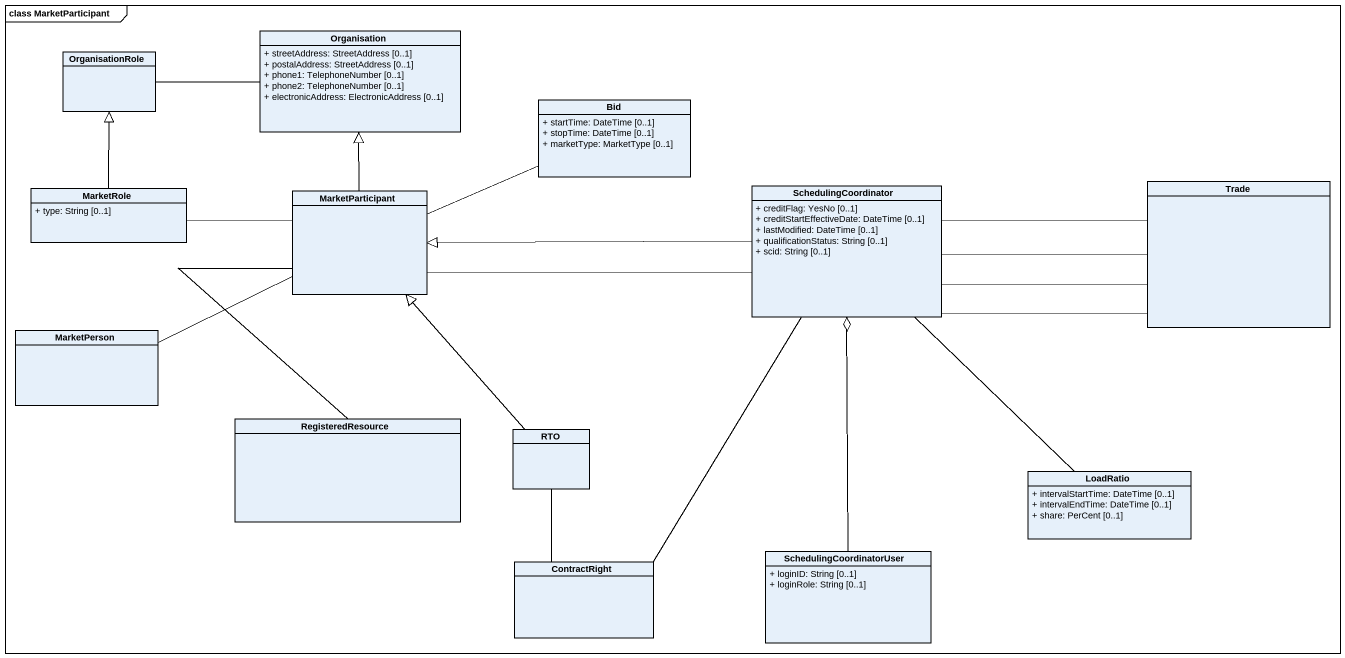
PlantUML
@startuml
mainframe class MarketParticipant
hide circle
hide empty members
skinparam classAttributeIconSize 0
class OrganisationRole
class Organisation {
  + streetAddress: StreetAddress [0..1]
  + postalAddress: StreetAddress [0..1]
  + phone1: TelephoneNumber [0..1]
  + phone2: TelephoneNumber [0..1]
  + electronicAddress: ElectronicAddress [0..1]
}
class Bid {
  + startTime: DateTime [0..1]
  + stopTime: DateTime [0..1]
  + marketType: MarketType [0..1]
}
class MarketRole {
  + type: String [0..1]
}
class MarketParticipant
class SchedulingCoordinator {
  + creditFlag: YesNo [0..1]
  + creditStartEffectiveDate: DateTime [0..1]
  + lastModified: DateTime [0..1]
  + qualificationStatus: String [0..1]
  + scid: String [0..1]
}
class Trade
class MarketPerson
class RegisteredResource
class RTO
class LoadRatio {
  + intervalStartTime: DateTime [0..1]
  + intervalEndTime: DateTime [0..1]
  + share: PerCent [0..1]
}
class SchedulingCoordinatorUser {
  + loginID: String [0..1]
  + loginRole: String [0..1]
}
class ContractRight
OrganisationRole -right- Organisation
Bid -left- MarketParticipant
MarketRole -up-|> OrganisationRole
MarketRole -right- MarketParticipant
MarketParticipant -up-|> Organisation
MarketParticipant -left- MarketPerson
SchedulingCoordinator -left-|> MarketParticipant
SchedulingCoordinator -left- MarketParticipant
SchedulingCoordinator -right- Trade
SchedulingCoordinator -right- Trade
SchedulingCoordinator -right- Trade
SchedulingCoordinator -right- Trade
SchedulingCoordinator -- ContractRight
RegisteredResource -up- MarketParticipant
RTO -up-|> MarketParticipant
RTO -- ContractRight
LoadRatio -up- SchedulingCoordinator
SchedulingCoordinatorUser -up-o SchedulingCoordinator
@enduml
